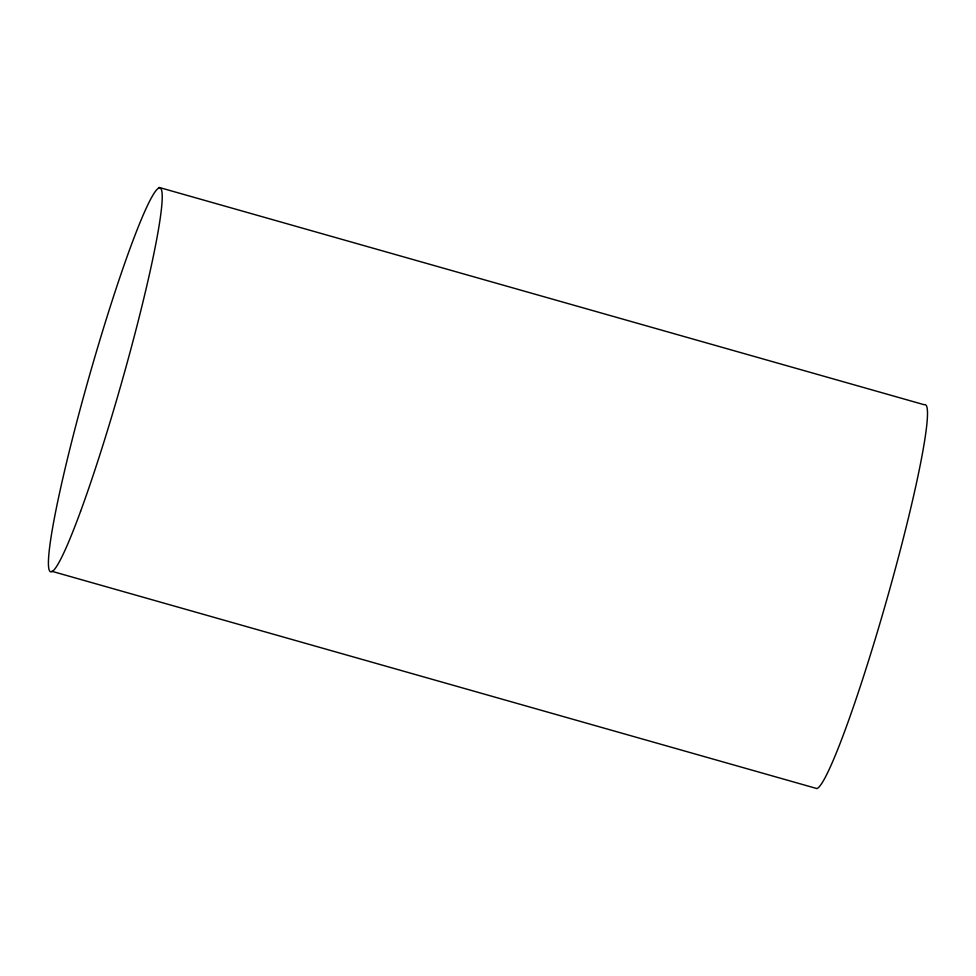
<?xml version="1.0" encoding="UTF-8"?>
<svg xmlns="http://www.w3.org/2000/svg" width="976" height="976" viewBox="0 0 976 976"><rect width="100%" height="100%" fill="white"/><g stroke="black" fill="none" stroke-linecap="round" stroke-linejoin="round"><path stroke-width="1.46" d="M159.064 187.416L924.235 404.735A199.531 16.421 -74.1 0 1 889.112 591.444A199.531 16.421 -74.1 0 1 816.936 788.584L51.765 571.265M80.581 511.363A199.531 16.421 -74.1 0 0 162.028 192.601A199.531 16.421 -74.1 0 0 73.627 434.052A199.531 16.421 -74.1 0 0 80.581 511.363"/></g></svg>
